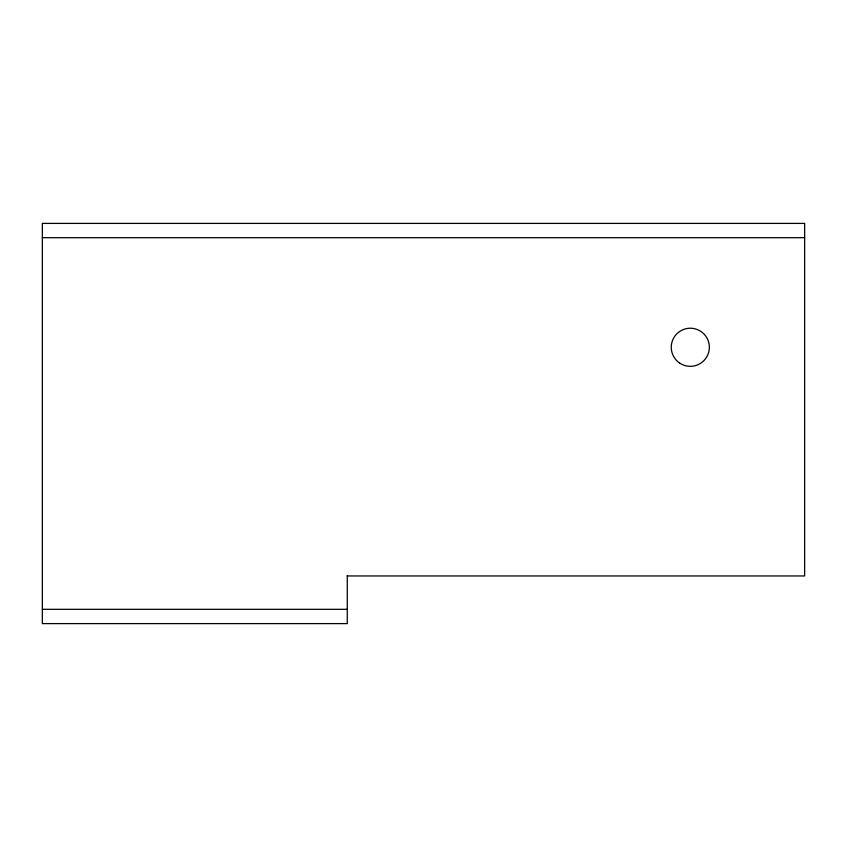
<?xml version="1.0" encoding="UTF-8"?>
<svg xmlns="http://www.w3.org/2000/svg" width="847" height="847" viewBox="0 0 847 847"><rect width="100%" height="100%" fill="white"/><g stroke="black" fill="none" stroke-linecap="round" stroke-linejoin="round"><path stroke-width="1.27" d="M42.35 237.689L804.65 237.689M347.27 575.96L804.65 575.96L804.65 223.396L42.35 223.396L42.35 623.604L347.27 623.604L347.27 575.515M42.35 609.311L347.27 609.311M679.654 363.077A19.058 19.058 0 0 0 709.32 348.593A19.058 19.058 0 0 0 681.941 330.15A19.058 19.058 0 0 0 679.654 363.077"/></g></svg>
